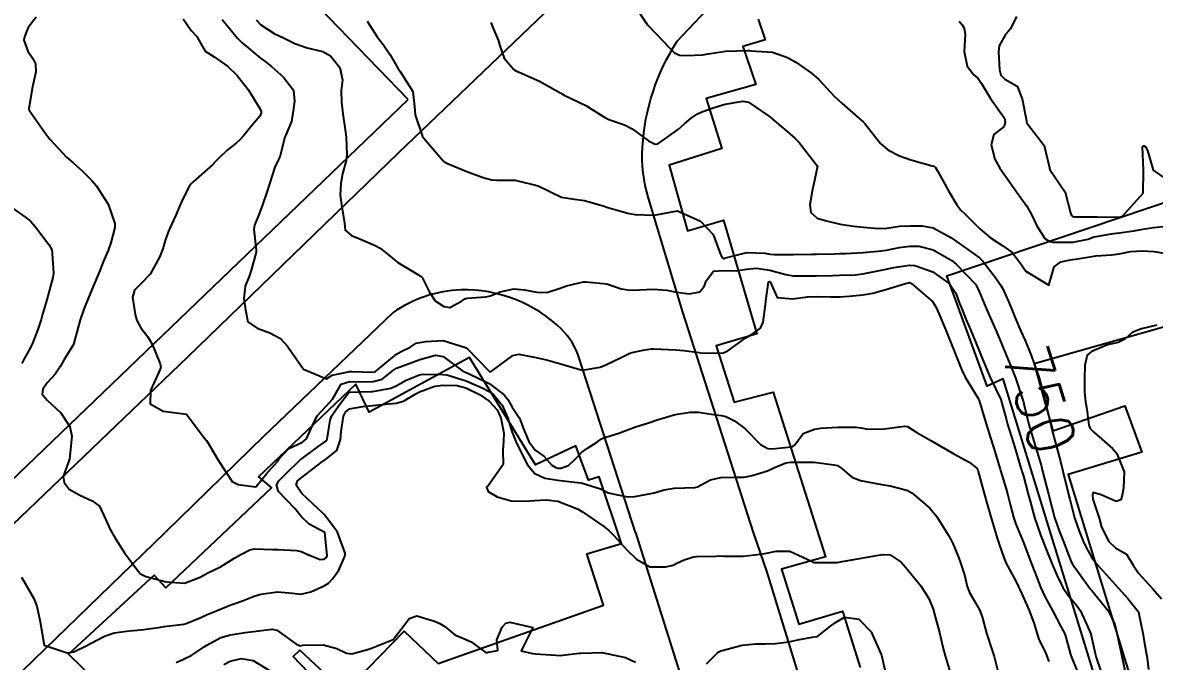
# Model space of a CAD drawing. Header units: metres. Extents: x 307586 to 320046, y 7427249 to 7434250.
# Drawn here: x 317335.3 to 317432.6, y 7431738.9 to 7431793.8 of the extents above; entities that cross this region are included whole.
import ezdxf
from ezdxf.enums import TextEntityAlignment as Align

# ---------------------------------------------------------------- set-up
doc = ezdxf.new("R2010")
doc.units = ezdxf.units.M
doc.header["$MEASUREMENT"] = 0
for name, color, linetype in [('Cotas', 45, 'Continuous'), ('Curvas de Nivel 1m', 11, 'Continuous'), ('Curvas de Nivel 5m', 15, 'Continuous'), ('Edificações', 30, 'Continuous'), ('Vias Primárias', 230, 'Continuous')]:
    doc.layers.add(name, color=color, linetype=linetype)
doc.styles.add('Style-STANDARD', font='STANDARD.shx')

msp = doc.modelspace()

# ---------------------------------------------------------------- linework, layer by layer
at = {"layer": 'Curvas de Nivel 1m', "flags": 128}
for points, elevation in [([(317387.801, 7431795.425), (317388.983, 7431793.648), (317389.77, 7431792.811), (317390.927, 7431791.622), (317391.331, 7431791.198), (317391.747, 7431791.005), (317392.377, 7431790.973), (317393.747, 7431791.044), (317394.208, 7431791.125), (317395.751, 7431791.347), (317397.623, 7431791.414), (317397.752, 7431791.404), (317397.895, 7431791.395), (317399.75, 7431791.259), (317401.051, 7431790.805), (317401.742, 7431790.395), (317403.109, 7431789.476), (317403.728, 7431788.929), (317405.083, 7431787.456), (317405.704, 7431786.87), (317407.382, 7431785.425), (317407.541, 7431785.282), (317407.68, 7431785.13), (317409.033, 7431783.406), (317409.655, 7431782.869), (317410.682, 7431782.35), (317411.642, 7431781.994), (317413.485, 7431781.502), (317413.635, 7431781.456), (317413.755, 7431781.349), (317413.96, 7431781.016), (317414.871, 7431779.337), (317415.601, 7431778.143), (317415.953, 7431777.681), (317416.308, 7431777.319), (317417.575, 7431776.078), (317418.491, 7431775.291), (317419.556, 7431774.613), (317420.339, 7431774.056), (317420.965, 7431773.259), (317421.531, 7431772.436), (317423.513, 7431771.23), (317423.967, 7431772.795), (317424.529, 7431773.22), (317425.357, 7431773.4), (317425.545, 7431773.423), (317425.811, 7431773.471), (317427.549, 7431773.753), (317428.887, 7431773.829), (317429.55, 7431773.907), (317430.513, 7431774.106), (317431.553, 7431774.164), (317432.56, 7431774.113), (317433.551, 7431773.936)], 749), ([(317349.093, 7431794.127), (317349.763, 7431793.138), (317350.251, 7431792.605), (317350.557, 7431792.108), (317350.987, 7431791.343), (317351.741, 7431790.874), (317352.899, 7431790.078), (317353.721, 7431789.259), (317354.679, 7431788.06), (317355.687, 7431786.414), (317355.804, 7431786.168), (317355.803, 7431786.048), (317355.68, 7431785.758), (317354.897, 7431784.832), (317354.271, 7431784.064), (317353.981, 7431783.744), (317353.653, 7431783.435), (317352.883, 7431782.835), (317352.089, 7431782.085), (317351.867, 7431781.851), (317351.628, 7431781.613), (317349.947, 7431780.115), (317349.78, 7431779.948), (317349.607, 7431779.7), (317349.053, 7431778.663), (317348.83, 7431778.128), (317348.452, 7431777.253), (317347.945, 7431776.136), (317347.831, 7431775.865), (317347.547, 7431775.056), (317347.326, 7431774.353), (317347.251, 7431774.144), (317347.071, 7431773.69), (317346.26, 7431772.159), (317345.505, 7431771.392), (317344.892, 7431770.783), (317344.729, 7431770.178), (317344.949, 7431768.697), (317345.093, 7431768.174), (317345.457, 7431767.559), (317346.06, 7431766.772), (317346.41, 7431766.156), (317347.104, 7431764.458), (317347.162, 7431764.144), (317346.986, 7431763.724), (317346.285, 7431762.157), (317346.248, 7431761.024), (317347.375, 7431760.373), (317349.373, 7431760.12), (317350.906, 7431758.097), (317351.096, 7431757.849), (317351.337, 7431757.477), (317352.143, 7431756.082), (317353.306, 7431754.334), (317353.824, 7431754.065), (317355.3, 7431753.875), (317355.412, 7431753.938), (317355.487, 7431754.047), (317356.233, 7431754.957), (317357.181, 7431756.022), (317357.325, 7431756.246), (317358.172, 7431757.174), (317359.34, 7431757.719), (317359.704, 7431757.995), (317360.198, 7431759.15), (317360.618, 7431759.981), (317361.381, 7431760.825), (317361.929, 7431761.423), (317362.228, 7431761.962), (317362.658, 7431762.704), (317363.408, 7431762.923), (317364.427, 7431762.92), (317365.408, 7431762.932), (317366.197, 7431763.132), (317367.165, 7431763.904), (317367.425, 7431764.087), (317368.736, 7431764.581), (317369.432, 7431764.822), (317370.766, 7431765.19), (317371.435, 7431765.075), (317373.136, 7431763.833), (317373.421, 7431763.699), (317373.621, 7431763.627), (317375.407, 7431762.765), (317376.692, 7431761.791), (317377, 7431761.397), (317377.383, 7431760.74), (317377.995, 7431759.774), (317378.412, 7431758.714), (317378.792, 7431757.766), (317379.336, 7431757.02), (317380.081, 7431756.499), (317380.776, 7431755.738), (317381.12, 7431755.532), (317381.321, 7431755.492), (317381.56, 7431755.488), (317382.21, 7431755.721), (317382.783, 7431756.261), (317383.334, 7431756.835), (317383.843, 7431757.2), (317384.609, 7431757.697), (317385.049, 7431757.992), (317385.349, 7431758.118), (317386.54, 7431758.488), (317387.36, 7431758.815), (317387.971, 7431759.047), (317389.37, 7431759.467), (317389.499, 7431759.51), (317389.832, 7431759.633), (317391.378, 7431760.096), (317392.678, 7431760.298), (317393.38, 7431760.292), (317394.889, 7431760.064), (317395.377, 7431759.995), (317395.726, 7431759.914), (317396.483, 7431759.553), (317397.363, 7431758.893), (317398.715, 7431757.526), (317399.348, 7431757.174), (317399.709, 7431757.153), (317401.35, 7431757.32), (317401.494, 7431757.345), (317401.682, 7431757.487), (317402.391, 7431758.452), (317403.367, 7431758.835), (317403.917, 7431758.914), (317405.369, 7431759.012), (317406.943, 7431759.001), (317407.368, 7431758.942), (317407.948, 7431758.834), (317409.368, 7431758.876), (317411.095, 7431759.099), (317411.37, 7431759.051), (317412.167, 7431758.56), (317413.358, 7431757.849), (317414.254, 7431757.341), (317415.344, 7431756.718), (317416.659, 7431755.984), (317417.326, 7431755.479), (317417.405, 7431755.299), (317417.436, 7431755.185), (317417.941, 7431753.294), (317418.194, 7431752.387), (317418.51, 7431751.288), (317419.068, 7431749.468), (317419.133, 7431749.281), (317419.249, 7431748.932), (317419.662, 7431747.699), (317419.844, 7431747.271), (317420.604, 7431745.867), (317420.894, 7431745.255), (317420.999, 7431745.051), (317421.197, 7431744.677), (317421.81, 7431743.244), (317422.229, 7431742.178), (317422.506, 7431741.236), (317422.66, 7431740.747), (317423.139, 7431739.801), (317423.31, 7431739.403), (317423.371, 7431739.228), (317423.511, 7431738.844)], 754), ([(317352.435, 7431794.083), (317353.759, 7431792.483), (317354.166, 7431792.066), (317355.74, 7431790.764), (317356.151, 7431790.458), (317356.67, 7431790.036), (317357.719, 7431789.11), (317358.575, 7431788.011), (317358.66, 7431787.044), (317358.507, 7431786.012), (317358.387, 7431785.302), (317357.843, 7431784.018), (317357.789, 7431783.891), (317357.651, 7431783.255), (317357.387, 7431782.273), (317357.283, 7431782.025), (317356.966, 7431781.37), (317356.547, 7431780.036), (317356.318, 7431779.323), (317355.892, 7431778.045), (317355.575, 7431777.227), (317355.226, 7431776.394), (317355.164, 7431776.054), (317355.377, 7431774.22), (317355.371, 7431774.052), (317354.972, 7431772.604), (317354.786, 7431772.057), (317354.419, 7431771.146), (317354.317, 7431770.062), (317354.446, 7431769.093), (317354.66, 7431768.058), (317355.458, 7431767.509), (317356.544, 7431767.124), (317357.449, 7431766.629), (317358.039, 7431766.014), (317359.423, 7431764), (317361.411, 7431763.159), (317361.908, 7431763.473), (317363.421, 7431763.798), (317363.579, 7431763.79), (317365.42, 7431763.731), (317365.583, 7431763.765), (317365.798, 7431763.924), (317367.437, 7431765.274), (317367.831, 7431765.504), (317368.616, 7431765.888), (317369.105, 7431766.225), (317369.447, 7431766.3), (317369.942, 7431766.367), (317371.449, 7431766.448), (317373.443, 7431765.83), (317375.406, 7431763.81), (317375.423, 7431763.797), (317375.464, 7431763.768), (317375.553, 7431763.808), (317377.437, 7431765.174), (317377.939, 7431765.274), (317379.435, 7431765.005), (317380.449, 7431764.761), (317381.431, 7431764.494), (317383.185, 7431763.953), (317383.425, 7431763.917), (317384.945, 7431764.177), (317385.43, 7431764.378), (317386.808, 7431765.041), (317387.44, 7431765.341), (317387.672, 7431765.426), (317388.763, 7431765.647), (317389.338, 7431765.747), (317389.444, 7431765.753), (317389.558, 7431765.752), (317391.444, 7431765.673), (317392.121, 7431765.603), (317393.441, 7431765.422), (317393.629, 7431765.4), (317395.441, 7431765.377), (317395.909, 7431765.563), (317397.454, 7431766.686), (317397.999, 7431766.993), (317398.713, 7431767.528), (317398.951, 7431768.053), (317399.143, 7431769.523), (317399.178, 7431769.841), (317399.418, 7431771.521), (317399.492, 7431771.541), (317399.513, 7431771.538), (317399.541, 7431771.52), (317400.144, 7431770.155), (317401.499, 7431770.049), (317402.748, 7431770.23), (317403.501, 7431770.25), (317404.742, 7431770.216), (317405.501, 7431770.215), (317406.332, 7431770.268), (317407.503, 7431770.385), (317408.386, 7431770.529), (317409.507, 7431770.847), (317411.196, 7431771.375), (317411.449, 7431771.436), (317411.514, 7431771.438), (317411.695, 7431771.368), (317413.498, 7431769.813), (317413.802, 7431769.347), (317414.05, 7431768.782), (317414.64, 7431767.338), (317415.443, 7431765.33), (317416.015, 7431763.907), (317416.303, 7431763.317), (317417.396, 7431761.516), (317417.508, 7431761.299), (317417.578, 7431761.112), (317418.125, 7431759.292), (317418.468, 7431758.183), (317418.746, 7431757.286), (317419.325, 7431755.399), (317419.358, 7431755.279), (317419.818, 7431753.782), (317419.962, 7431753.27), (317420.194, 7431752.362), (317420.474, 7431751.262), (317420.663, 7431750.656), (317421.253, 7431749.292), (317421.27, 7431749.25), (317421.283, 7431749.219), (317422.026, 7431747.242), (317422.522, 7431745.928), (317422.795, 7431745.234), (317423.194, 7431744.376), (317423.818, 7431743.224), (317424.568, 7431741.809), (317424.869, 7431741.213), (317424.949, 7431741.01), (317425.144, 7431740.305), (317425.372, 7431739.443), (317425.455, 7431739.205), (317425.936, 7431738.013)], 753), ([(317355.351, 7431794.054), (317355.777, 7431793.631), (317356.912, 7431792.886), (317357.76, 7431792.484), (317358.681, 7431792.011), (317359.749, 7431791.636), (317361.082, 7431791.316), (317361.743, 7431790.968), (317362.543, 7431789.962), (317362.776, 7431788.9), (317362.679, 7431787.96), (317362.693, 7431786.96), (317362.826, 7431785.959), (317363.026, 7431784.6), (317363.096, 7431783.956), (317363.168, 7431782.427), (317363.107, 7431781.955), (317362.779, 7431780.8), (317362.635, 7431779.96), (317362.597, 7431778.961), (317362.732, 7431777.959), (317362.965, 7431776.56), (317363.026, 7431775.955), (317363.558, 7431775.494), (317364.32, 7431775.178), (317365.55, 7431774.66), (317366.026, 7431774.401), (317366.633, 7431773.914), (317367.532, 7431773.184), (317369.247, 7431772.153), (317369.515, 7431771.996), (317369.627, 7431771.878), (317370.26, 7431770.628), (317370.753, 7431769.861), (317371.486, 7431769.374), (317372.015, 7431769.314), (317373.018, 7431769.835), (317373.288, 7431770.039), (317373.496, 7431770.102), (317375.089, 7431770.222), (317375.498, 7431770.307), (317376.34, 7431770.636), (317377.504, 7431770.915), (317378.442, 7431770.832), (317379.501, 7431770.607), (317380.352, 7431770.598), (317381.505, 7431770.976), (317382.055, 7431771.177), (317383.511, 7431771.498), (317383.7, 7431771.519), (317385.509, 7431771.335), (317386.755, 7431770.921), (317387.504, 7431770.803), (317388.326, 7431770.831), (317389.505, 7431770.878), (317390.664, 7431770.782), (317391.503, 7431770.627), (317392.614, 7431770.487), (317393.503, 7431770.648), (317393.919, 7431771.176), (317394.045, 7431771.585), (317394.686, 7431772.418), (317395.527, 7431772.477), (317396.62, 7431772.46), (317397.529, 7431772.605), (317398.378, 7431772.683), (317399.528, 7431772.516), (317400.895, 7431772.127), (317401.521, 7431772.015), (317402.975, 7431772.022), (317403.521, 7431772.032), (317404.911, 7431772.067), (317405.522, 7431772.081), (317406.846, 7431772.108), (317407.524, 7431772.188), (317408.527, 7431772.41), (317409.531, 7431772.613), (317410.184, 7431772.739), (317411.536, 7431772.94), (317411.986, 7431772.916), (317413.528, 7431772.369), (317414.977, 7431771.335), (317415.505, 7431770.537), (317415.83, 7431769.659), (317415.959, 7431769.323), (317416.413, 7431768.247), (317416.806, 7431767.31), (317417.449, 7431765.728), (317417.618, 7431765.298), (317417.741, 7431764.996), (317418.464, 7431763.29), (317419.394, 7431761.321), (317419.408, 7431761.28), (317419.829, 7431759.725), (317419.954, 7431759.271), (317420.284, 7431758.188), (317420.569, 7431757.262), (317421.11, 7431755.47), (317421.178, 7431755.252), (317421.21, 7431755.14), (317421.318, 7431754.776), (317421.742, 7431753.246), (317421.891, 7431752.647), (317422.273, 7431751.24), (317422.823, 7431749.669), (317422.991, 7431749.233), (317423.246, 7431748.562), (317423.779, 7431747.225), (317424.212, 7431746.226), (317424.712, 7431745.215), (317425.196, 7431744.495), (317425.793, 7431743.805), (317426.237, 7431743.194), (317427.116, 7431741.218), (317427.128, 7431741.18), (317427.136, 7431741.163), (317427.152, 7431741.076), (317427.486, 7431739.527), (317427.584, 7431739.175), (317427.962, 7431738.013)], 752), ([(317364.895, 7431793.939), (317365.763, 7431792.589), (317366.274, 7431791.922), (317366.882, 7431791.051), (317367.533, 7431789.903), (317367.729, 7431789.606), (317368.841, 7431787.889), (317368.968, 7431786.609), (317369.038, 7431785.886), (317369.664, 7431784.021), (317369.716, 7431783.932), (317369.763, 7431783.878), (317370.589, 7431782.926), (317371.505, 7431781.852), (317371.575, 7431781.794), (317371.632, 7431781.764), (317371.801, 7431781.678), (317373.624, 7431780.955), (317374.97, 7431780.466), (317375.618, 7431780.277), (317376.059, 7431780.245), (317377.618, 7431780.251), (317379.613, 7431779.76), (317381.599, 7431778.781), (317382.701, 7431778.615), (317383.595, 7431778.515), (317385.27, 7431778.011), (317385.586, 7431777.913), (317386.398, 7431777.678), (317387.325, 7431777.409), (317387.58, 7431777.351), (317387.94, 7431777.296), (317389.579, 7431777.259), (317391.583, 7431777.61), (317393.574, 7431776.738), (317394.639, 7431775.579), (317395.318, 7431773.8), (317395.442, 7431773.571), (317395.542, 7431773.531), (317395.584, 7431773.527), (317395.717, 7431773.567), (317397.548, 7431774.047), (317399.097, 7431773.975), (317399.547, 7431773.889), (317399.889, 7431773.857), (317401.547, 7431773.869), (317403.121, 7431773.9), (317403.547, 7431773.904), (317405.075, 7431773.927), (317405.548, 7431773.933), (317406.052, 7431773.946), (317407.549, 7431774.024), (317408.808, 7431774.15), (317409.551, 7431774.247), (317410.629, 7431774.459), (317411.555, 7431774.589), (317412.344, 7431774.573), (317413.552, 7431774.264), (317415.18, 7431773.334), (317415.538, 7431773.026), (317417.199, 7431771.305), (317417.322, 7431771.114), (317417.507, 7431770.671), (317418.099, 7431769.294), (317418.58, 7431768.191), (317418.972, 7431767.285), (317419.456, 7431766.132), (317419.805, 7431765.275), (317420.288, 7431764.123), (317420.632, 7431763.262), (317421.244, 7431761.403), (317421.296, 7431761.251), (317421.319, 7431761.178), (317421.389, 7431760.89), (317421.795, 7431759.246), (317421.96, 7431758.651), (317422.385, 7431757.24), (317422.833, 7431755.732), (317422.974, 7431755.233), (317423.31, 7431753.908), (317423.477, 7431753.228), (317423.528, 7431752.999), (317424.002, 7431751.223), (317424.39, 7431750.09), (317424.73, 7431749.215), (317425.24, 7431747.876), (317425.433, 7431747.405), (317425.544, 7431747.205), (317426.417, 7431745.99), (317426.99, 7431745.183), (317427.088, 7431745.068), (317427.201, 7431744.946), (317428.649, 7431743.165), (317429.166, 7431742.038), (317429.372, 7431741.157), (317429.687, 7431739.701), (317429.809, 7431739.15), (317430.038, 7431738.062)], 751), ([(317415.789, 7431793.94), (317416.069, 7431793.609), (317416.226, 7431793.323), (317416.299, 7431792.798), (317416.22, 7431791.323), (317416.487, 7431790.065), (317417.051, 7431789.31), (317417.431, 7431789.006), (317417.726, 7431788.583), (317418.492, 7431787.292), (317419.688, 7431785.603), (317419.747, 7431785.279), (317419.679, 7431784.873), (317418.773, 7431784.188), (317418.558, 7431783.291), (317418.867, 7431782.066), (317419.288, 7431781.283), (317419.628, 7431780.795), (317420.27, 7431779.92), (317420.732, 7431779.263), (317421.094, 7431778.744), (317421.601, 7431778.011), (317422.037, 7431777.246), (317422.48, 7431776.341), (317423.165, 7431775.234), (317423.56, 7431774.971), (317423.872, 7431774.914), (317425.56, 7431774.916), (317426.891, 7431775.19), (317427.377, 7431775.372), (317427.566, 7431775.418), (317429.077, 7431775.658), (317429.571, 7431775.718), (317430.811, 7431775.904), (317431.577, 7431776.037), (317432.515, 7431776.185), (317433.581, 7431776.285)], 748), ([(317420.722, 7431794.342), (317420.221, 7431793.276), (317420.019, 7431793.038), (317419.776, 7431792.803), (317419.229, 7431791.817), (317419.165, 7431791.286), (317419.264, 7431789.758), (317419.393, 7431789.283), (317419.73, 7431788.953), (317420.792, 7431788.332), (317421.218, 7431787.257), (317421.587, 7431785.348), (317421.599, 7431785.251), (317421.616, 7431785.185), (317421.681, 7431785.096), (317423.101, 7431783.236), (317423.56, 7431781.305), (317423.57, 7431781.231), (317423.632, 7431781.128), (317424.897, 7431779.217), (317425.374, 7431777.433), (317425.464, 7431777.211), (317425.591, 7431777.109), (317425.702, 7431777.097), (317427.592, 7431777.09), (317427.683, 7431777.088), (317429.592, 7431777.084), (317429.66, 7431777.091), (317429.832, 7431777.156), (317431.613, 7431779.13), (317431.633, 7431781.13), (317431.562, 7431783.132), (317431.664, 7431783.213), (317431.802, 7431783.129), (317431.978, 7431782.807), (317432.468, 7431781.122), (317433.625, 7431780.305)], 747), ([(317333.756, 7431778.308), (317335.57, 7431777.038), (317335.986, 7431776.702), (317336.36, 7431776.278), (317337.54, 7431774.724), (317337.791, 7431774.257), (317337.837, 7431773.95), (317337.93, 7431772.256), (317337.886, 7431771.879), (317337.494, 7431770.405), (317337.455, 7431770.261), (317337.002, 7431768.735), (317336.867, 7431768.269), (317336.588, 7431767.407), (317336.163, 7431766.279), (317335.922, 7431765.797), (317335.422, 7431764.877), (317335.216, 7431764.491)], 756), ([(317432.803, 7431767.794), (317431.476, 7431767.457), (317430.658, 7431767.142), (317430.035, 7431766.581), (317429.46, 7431766.303), (317428.535, 7431766.091), (317427.45, 7431765.641), (317427.155, 7431765.477), (317426.812, 7431765.189), (317426.593, 7431764.352), (317426.564, 7431763.193), (317426.572, 7431762.026), (317426.672, 7431761.191), (317426.762, 7431760.565), (317426.933, 7431759.187), (317427.07, 7431758.884), (317427.367, 7431758.577), (317428.991, 7431757.164), (317429.347, 7431756.74), (317429.987, 7431755.15), (317429.934, 7431753.775), (317429.821, 7431753.152), (317429.701, 7431752.749), (317429.295, 7431752.618), (317427.995, 7431753.173), (317427.305, 7431753.38), (317427.27, 7431753.18), (317427.297, 7431752.808), (317427.828, 7431751.174), (317428.041, 7431750.396), (317428.668, 7431749.166), (317429.248, 7431748.624), (317430.189, 7431748.092), (317430.762, 7431747.137), (317431.223, 7431746.438), (317432.43, 7431745.118), (317433.194, 7431744.235)], 749), ([(317335.2, 7431746.091), (317336.249, 7431744.274), (317336.499, 7431743.6), (317336.806, 7431742.263), (317337.133, 7431740.26), (317339.123, 7431739.578), (317339.692, 7431739.664), (317340.819, 7431740.215), (317341.135, 7431740.38), (317342.313, 7431741.027), (317343.144, 7431741.319), (317344.447, 7431741.471), (317345.147, 7431741.527), (317345.71, 7431741.592), (317347.15, 7431741.805), (317347.442, 7431741.845), (317349.152, 7431742.07), (317349.334, 7431742.117), (317350.618, 7431742.641), (317351.165, 7431742.877), (317352.008, 7431743.244), (317353.178, 7431743.71), (317353.44, 7431743.807), (317354.192, 7431744.06), (317354.895, 7431744.344), (317355.187, 7431744.459), (317355.775, 7431744.627), (317357.191, 7431744.825), (317358.484, 7431744.713), (317359.189, 7431744.64), (317360.055, 7431744.85), (317361.197, 7431745.346), (317361.574, 7431745.592), (317361.92, 7431745.963), (317362.459, 7431746.709), (317363.013, 7431747.952), (317363.018, 7431748.16), (317362.366, 7431749.959), (317361.268, 7431751.441), (317360.997, 7431751.701), (317360.7, 7431751.979), (317359.292, 7431753.304), (317358.798, 7431754.005), (317358.928, 7431754.383), (317359.31, 7431754.714), (317360.941, 7431755.976), (317361.325, 7431756.212), (317362.305, 7431756.988), (317362.627, 7431757.957), (317362.679, 7431758.631), (317362.859, 7431759.955), (317363.03, 7431760.3), (317363.379, 7431760.579), (317364.529, 7431760.791), (317365.382, 7431760.869), (317366.448, 7431760.979), (317367.385, 7431761.067), (317368.032, 7431761.248), (317369.087, 7431761.883), (317369.283, 7431761.993), (317369.395, 7431762.047), (317370.725, 7431762.538), (317371.405, 7431762.631), (317372.639, 7431762.603), (317373.401, 7431762.402), (317374.564, 7431761.818), (317375.387, 7431761.245), (317376.072, 7431760.491), (317376.396, 7431759.795), (317376.666, 7431758.477), (317376.627, 7431757.791), (317376.566, 7431757.022), (317376.596, 7431755.791), (317375.304, 7431753.966), (317375.216, 7431753.899), (317375.162, 7431753.811), (317375.298, 7431753.481), (317376.076, 7431753.013), (317377.286, 7431752.664), (317378.423, 7431752.632), (317379.287, 7431752.682), (317380.292, 7431752.741), (317381.287, 7431752.641), (317383.052, 7431751.936), (317383.274, 7431751.809), (317383.428, 7431751.708), (317385.26, 7431750.447), (317385.681, 7431750.108), (317386.114, 7431749.677), (317387.235, 7431748.456), (317388.054, 7431747.652), (317389.216, 7431746.989), (317390.574, 7431746.977), (317391.218, 7431747.141), (317391.527, 7431747.3), (317392.16, 7431747.601), (317392.972, 7431747.847), (317393.227, 7431747.891), (317394.884, 7431747.917), (317395.228, 7431747.921), (317395.582, 7431747.918), (317397.237, 7431747.91), (317398.689, 7431748.075), (317399.239, 7431748.158), (317400.075, 7431748.341), (317401.241, 7431748.34), (317403.093, 7431747.471), (317403.232, 7431747.386), (317403.339, 7431747.361), (317405.232, 7431747.357), (317405.315, 7431747.366), (317405.73, 7431747.443), (317407.236, 7431747.699), (317408.693, 7431747.951), (317409.239, 7431748.038), (317409.856, 7431748.007), (317410.809, 7431747.376), (317411.226, 7431746.931), (317412.51, 7431745.357), (317413.192, 7431744.272), (317413.55, 7431743.346), (317413.712, 7431742.807), (317414.11, 7431741.34), (317414.389, 7431740.089), (317414.58, 7431739.336), (317415.116, 7431737.613)], 756), ([(317348.474, 7431738.765), (317349.117, 7431739.035), (317349.829, 7431739.402), (317350.891, 7431740.094), (317351.135, 7431740.253), (317352.321, 7431740.898), (317353.144, 7431741.146), (317354.415, 7431741.326), (317355.147, 7431741.416), (317356.746, 7431741.621), (317357.148, 7431741.537), (317358.769, 7431740.371), (317359.135, 7431740.192), (317359.386, 7431740.246), (317361.136, 7431740.285), (317362.3, 7431739.958), (317363.127, 7431739.556), (317363.575, 7431739.494), (317365.133, 7431739.93), (317367.141, 7431740.74), (317368.039, 7431741.891), (317368.505, 7431742.545), (317369.166, 7431742.776), (317370.7, 7431742.317), (317371.157, 7431742.112), (317371.593, 7431741.846), (317372.454, 7431741.145), (317373.143, 7431740.842), (317373.855, 7431740.538), (317374.806, 7431739.813), (317375.13, 7431739.601), (317375.305, 7431739.633), (317376.152, 7431739.795), (317376.045, 7431740.7), (317376.524, 7431741.789), (317376.815, 7431742.128), (317377.16, 7431742.228), (317379.153, 7431741.76), (317378.133, 7431739.77), (317379.13, 7431739.535), (317379.37, 7431739.515), (317381.128, 7431739.386), (317381.495, 7431739.359), (317383.13, 7431739.547), (317383.273, 7431739.566), (317385.132, 7431739.605), (317385.221, 7431739.599), (317387.126, 7431739.193), (317387.979, 7431738.793)], 757), ([(317394.065, 7431738.634), (317394.994, 7431739.571), (317395.064, 7431739.64), (317395.134, 7431739.689), (317395.321, 7431739.754), (317397.14, 7431740.243), (317398.317, 7431740.353), (317399.141, 7431740.351), (317400.019, 7431740.384), (317401.143, 7431740.524), (317401.92, 7431740.708), (317403.147, 7431740.927), (317403.615, 7431740.998), (317404.202, 7431741.46), (317404.741, 7431741.872), (317405.164, 7431742.191), (317405.945, 7431742.665), (317407.169, 7431742.494), (317408.235, 7431741.409), (317409.133, 7431739.4), (317409.481, 7431737.759)], 757), ([(317352.591, 7431738.595), (317353.115, 7431738.862), (317354.064, 7431739.11), (317355.116, 7431738.93), (317356.598, 7431738.025)], 758)]:
    msp.add_lwpolyline(points, dxfattribs=dict(at, elevation=elevation))
at = {"layer": 'Curvas de Nivel 5m', "flags": 128}
for points, elevation in [([(317336.459, 7431794.28), (317335.764, 7431793.381), (317335.45, 7431792.599), (317335.402, 7431792.294), (317335.744, 7431791.366), (317336.17, 7431790.716), (317336.389, 7431790.28), (317336.415, 7431789.587), (317336.144, 7431788.283), (317335.814, 7431786.418), (317335.841, 7431786.288), (317336.24, 7431785.716), (317337.252, 7431784.266), (317337.426, 7431784.039), (317337.648, 7431783.767), (317339.061, 7431782.246), (317339.628, 7431781.744), (317340.423, 7431781.03), (317341.224, 7431780.216), (317341.607, 7431779.791), (317342.649, 7431778.199), (317343.224, 7431776.536), (317343.216, 7431776.193), (317342.875, 7431774.865), (317342.634, 7431774.199), (317342.301, 7431773.427), (317341.808, 7431772.207), (317341.726, 7431771.993), (317341.505, 7431771.455), (317340.979, 7431770.218), (317340.548, 7431769.153), (317340.243, 7431768.228), (317339.767, 7431766.556), (317339.689, 7431766.236), (317339.623, 7431766.055), (317339.435, 7431765.743), (317338.852, 7431764.815), (317338.542, 7431764.249), (317338.098, 7431763.561), (317337.399, 7431762.83), (317337.032, 7431762.265), (317336.956, 7431761.834), (317337.384, 7431761.336), (317338.583, 7431760.248), (317339.355, 7431759.062), (317339.507, 7431758.238), (317339.323, 7431756.24), (317338.774, 7431754.772), (317338.862, 7431754.244), (317339.287, 7431753.667), (317340.199, 7431753.143), (317341.278, 7431752.673), (317341.896, 7431752.204), (317342.439, 7431751.02), (317342.817, 7431750.194), (317343.242, 7431749.442), (317344.051, 7431748.182), (317345.207, 7431746.616), (317345.418, 7431746.38), (317345.877, 7431746.16), (317347.198, 7431745.814), (317347.633, 7431745.702), (317349.198, 7431745.596), (317350.552, 7431746.1), (317351.207, 7431746.468), (317352.293, 7431746.998), (317353.218, 7431747.567), (317353.518, 7431747.769), (317354.031, 7431748.062), (317354.826, 7431748.457), (317355.23, 7431748.532), (317356.765, 7431748.492), (317357.23, 7431748.466), (317358.846, 7431748.387), (317359.228, 7431748.317), (317359.958, 7431747.989), (317360.858, 7431747.614), (317361.22, 7431747.638), (317361.406, 7431747.783), (317361.455, 7431747.968), (317361.267, 7431749.955), (317359.919, 7431750.65), (317359.266, 7431751.302), (317358.683, 7431752.006), (317357.295, 7431753.48), (317357.121, 7431754.023), (317357.307, 7431754.402), (317358.123, 7431755.203), (317358.939, 7431756.004), (317359.14, 7431756.187), (317359.326, 7431756.321), (317360.665, 7431757.309), (317361.341, 7431757.814), (317361.422, 7431757.889), (317361.453, 7431757.969), (317361.714, 7431759.621), (317361.847, 7431759.965), (317362.475, 7431760.866), (317363.312, 7431761.951), (317363.352, 7431761.992), (317363.394, 7431762.008), (317365.247, 7431762.079), (317365.395, 7431762.085), (317366.951, 7431762.356), (317367.403, 7431762.551), (317368.265, 7431763.037), (317369.417, 7431763.51), (317369.729, 7431763.565), (317371.418, 7431763.55), (317371.764, 7431763.5), (317373.41, 7431762.993), (317374.846, 7431762.371), (317375.397, 7431762.076), (317375.756, 7431761.805), (317376.497, 7431760.906), (317376.998, 7431759.786), (317377.356, 7431758.642), (317377.697, 7431757.776), (317378.004, 7431757.105), (317378.684, 7431755.766), (317379.316, 7431755.032), (317380.188, 7431754.623), (317381.31, 7431754.45), (317382.738, 7431754.286), (317383.308, 7431754.204), (317384.959, 7431753.693), (317385.3, 7431753.524), (317385.622, 7431753.361), (317387.293, 7431753.015), (317387.916, 7431753.031), (317389.298, 7431753.303), (317389.566, 7431753.369), (317390.447, 7431753.623), (317391.304, 7431753.768), (317393.083, 7431753.814), (317393.306, 7431753.881), (317394.425, 7431754.466), (317395.314, 7431754.669), (317396.47, 7431754.708), (317397.314, 7431754.696), (317397.993, 7431754.856), (317399.32, 7431755.24), (317399.876, 7431755.512), (317400.891, 7431755.935), (317401.33, 7431755.986), (317402.814, 7431755.991), (317403.331, 7431755.989), (317405.019, 7431755.762), (317405.327, 7431755.701), (317405.707, 7431755.444), (317406.577, 7431754.693), (317407.313, 7431754.414), (317408.529, 7431754.189), (317409.309, 7431754.047), (317409.867, 7431753.95), (317411.305, 7431753.599), (317411.731, 7431753.366), (317413.283, 7431752.043), (317413.844, 7431751.344), (317414.853, 7431749.738), (317415.09, 7431749.332), (317415.25, 7431749.004), (317415.734, 7431747.818), (317415.916, 7431747.32), (317416.243, 7431746.289), (317416.485, 7431745.311), (317416.675, 7431744.785), (317417.189, 7431743.888), (317417.539, 7431743.296), (317417.777, 7431742.691), (317418.158, 7431741.29), (317418.644, 7431739.779), (317418.805, 7431739.283), (317419.12, 7431738.026)], 755), ([(317375.538, 7431793.812), (317375.775, 7431793.254), (317376.204, 7431792.248), (317376.302, 7431791.802), (317376.69, 7431790.743), (317377.527, 7431789.783), (317377.731, 7431789.642), (317377.972, 7431789.535), (317379.718, 7431788.767), (317381.568, 7431787.732), (317381.649, 7431787.677), (317381.702, 7431787.646), (317381.854, 7431787.576), (317383.693, 7431786.669), (317385.253, 7431785.694), (317385.681, 7431785.488), (317387.02, 7431785.013), (317387.673, 7431784.68), (317389.097, 7431783.646), (317389.659, 7431783.354), (317389.899, 7431783.397), (317390.269, 7431783.631), (317391.673, 7431784.638), (317392.186, 7431785.097), (317392.753, 7431785.599), (317393.305, 7431785.975), (317393.688, 7431786.148), (317394.749, 7431786.523), (317395.695, 7431786.796), (317397.213, 7431787.062), (317397.697, 7431786.959), (317399.481, 7431785.726), (317399.683, 7431785.574), (317399.717, 7431785.553), (317399.755, 7431785.519), (317400.797, 7431784.626), (317401.667, 7431783.873), (317402.046, 7431783.486), (317403.633, 7431781.47), (317403.269, 7431779.821), (317403.201, 7431779.474), (317402.951, 7431778.125), (317403.043, 7431777.475), (317403.586, 7431776.994), (317404.273, 7431776.773), (317405.578, 7431776.474), (317406.716, 7431776.292), (317407.575, 7431776.201), (317408.873, 7431776.107), (317409.574, 7431776.136), (317410.672, 7431776.288), (317411.577, 7431776.333), (317412.611, 7431776.326), (317413.575, 7431776.155), (317415.072, 7431775.335), (317415.56, 7431774.99), (317416.54, 7431774.302), (317417.546, 7431773.575), (317417.842, 7431773.297), (317418.906, 7431771.903), (317419.329, 7431771.282), (317419.51, 7431770.958), (317420.033, 7431769.807), (317420.26, 7431769.268), (317420.623, 7431768.401), (317421.112, 7431767.255), (317421.461, 7431766.451), (317421.961, 7431765.245), (317422.277, 7431764.399), (317422.664, 7431763.238), (317423.12, 7431761.51), (317423.186, 7431761.232), (317423.385, 7431760.411), (317423.677, 7431759.227), (317423.777, 7431758.818), (317424.19, 7431757.222), (317424.495, 7431756.059), (317424.708, 7431755.216), (317425.169, 7431753.347), (317425.198, 7431753.211), (317425.297, 7431752.802), (317425.723, 7431751.203), (317426.123, 7431750.059), (317426.467, 7431749.192), (317426.71, 7431748.651), (317427.238, 7431747.722), (317427.649, 7431747.176), (317429.208, 7431745.474), (317429.5, 7431745.156), (317430.302, 7431744.252), (317431.183, 7431743.157), (317431.202, 7431743.13), (317431.21, 7431743.102), (317431.61, 7431741.125), (317431.714, 7431740.558), (317431.951, 7431739.122), (317432.083, 7431738.16)], 750)]:
    msp.add_lwpolyline(points, dxfattribs=dict(at, elevation=elevation))
at = {"layer": 'Edificações'}
for points in [[(317368.421, 7431787.19), (317351.35, 7431804.898), (317344.588, 7431797.733), (317335.591, 7431806.56), (317322.045, 7431791.872), (317318.582, 7431788.331), (317319.571, 7431787.095), (317301.501, 7431769.524), (317303.81, 7431767.382), (317290.277, 7431752.29), (317281.453, 7431761.515), (317275.701, 7431756.086), (317276.446, 7431755.229), (317279.281, 7431751.106), (317283.74, 7431745.035), (317291.34, 7431734.721), (317301.46, 7431722.846)], [(317431.131, 7431735.467), (317451.095, 7431741.662), (317447.945, 7431751.1), (317449.502, 7431751.471), (317446.401, 7431760.666), (317449.647, 7431761.537), (317446.594, 7431771.379), (317422.247, 7431764.458), (317423.846, 7431758.699), (317430.049, 7431760.828), (317431.502, 7431756.86), (317425.161, 7431754.946)]]:
    msp.add_lwpolyline(points, close=True, dxfattribs=at)
for points in [[(317398.507, 7431794.099), (317399.128, 7431792.327), (317397.205, 7431791.765), (317398.329, 7431788.481), (317394.04, 7431787.27), (317395.402, 7431782.976), (317390.874, 7431781.554), (317392.442, 7431775.907), (317395.527, 7431776.815), (317398.396, 7431767.025), (317394.906, 7431765.991), (317396.444, 7431761.155), (317399.816, 7431762.012), (317404.317, 7431747.837), (317400.531, 7431746.774), (317402.009, 7431742.047), (317405.766, 7431743.17), (317407.279, 7431738.338)], [(317434.086, 7431725.579), (317431.031, 7431734.97), (317428.432, 7431734.38), (317419.585, 7431763.164), (317418.191, 7431762.54), (317414.725, 7431772.027), (317444.317, 7431782.005)]]:
    msp.add_lwpolyline(points, dxfattribs=at)
at = {"layer": 'Edificações', "elevation": 764.345}
msp.add_lwpolyline([(317365.665, 7431731.807), (317358.533, 7431739.275), (317359.128, 7431739.82), (317362.99, 7431736.209), (317368.091, 7431741.452), (317371.013, 7431738.682), (317385.232, 7431743.698), (317383.796, 7431748.1), (317386.767, 7431748.99), (317384.836, 7431754.728), (317383.941, 7431754.439), (317382.852, 7431757.407), (317379.385, 7431755.775), (317373.689, 7431764.992), (317365.072, 7431760.293), (317363.933, 7431762.717), (317355.551, 7431754.736), (317356.69, 7431753.796), (317347.608, 7431745.178), (317346.583, 7431746.264), (317339.217, 7431739.487), (317349.757, 7431729.212)], dxfattribs=at)
at = {"layer": 'Vias Primárias'}
for points in [[(317333.716, 7431749.95), (317349.498, 7431765.064), (317367.632, 7431782.637), (317388.719, 7431802.858), (317407.188, 7431820.332), (317419.934, 7431832.461, 0.060589), (317424.18, 7431837.615, 0.133181), (317427.092, 7431846.92), (317426.232, 7431850.505), (317424.181, 7431856.04), (317418.695, 7431867.144), (317411.252, 7431881.022), (317405.476, 7431890.617), (317400.369, 7431898.637), (317391.635, 7431912.426), (317382.233, 7431928.653), (317373.552, 7431943.4), (317363.868, 7431959.376), (317354.992, 7431972.882)], [(317333.716, 7431749.95), (317349.498, 7431765.064), (317367.632, 7431782.637), (317388.719, 7431802.858), (317407.188, 7431820.332), (317419.934, 7431832.461, 0.060589), (317424.18, 7431837.615, 0.133181), (317427.092, 7431846.92), (317426.232, 7431850.505), (317424.181, 7431856.04), (317418.695, 7431867.144), (317411.252, 7431881.022), (317405.476, 7431890.617), (317400.369, 7431898.637), (317391.635, 7431912.426), (317382.233, 7431928.653), (317373.552, 7431943.4), (317363.868, 7431959.376), (317354.992, 7431972.882)], [(317398.117, 7431749.95), (317392.036, 7431768.914), (317389.088, 7431778.71, -0.088079), (317388.573, 7431783.108, -0.129833), (317391.569, 7431792.23), (317404.158, 7431805.567), (317416.287, 7431816.766, -0.062571), (317421.387, 7431820.411, -0.18903), (317429.012, 7431821.345, -0.158808), (317435.331, 7431817.324, -0.096569), (317436.503, 7431815.162), (317445.488, 7431786.353), (317455.598, 7431755.359), (317457.229, 7431749.95)], [(317398.117, 7431749.95), (317392.036, 7431768.914), (317389.088, 7431778.71, -0.088079), (317388.573, 7431783.108, -0.129833), (317391.569, 7431792.23), (317404.158, 7431805.567), (317416.287, 7431816.766, -0.062571), (317421.387, 7431820.411, -0.18903), (317429.012, 7431821.345, -0.158808), (317435.331, 7431817.324, -0.096569), (317436.503, 7431815.162), (317445.488, 7431786.353), (317455.598, 7431755.359), (317457.229, 7431749.95)], [(317387.964, 7431749.95), (317383.144, 7431764.946, 0.121476), (317381.613, 7431767.426, 0.204198), (317372.983, 7431770.808, 0.147198), (317367.111, 7431768.85), (317355.991, 7431758.214), (317347.543, 7431749.95)], [(317387.964, 7431749.95), (317383.144, 7431764.946, 0.121476), (317381.613, 7431767.426, 0.204198), (317372.983, 7431770.808, 0.147198), (317367.111, 7431768.85), (317355.991, 7431758.214), (317347.543, 7431749.95)]]:
    msp.add_lwpolyline(points, format="xyb", dxfattribs=at)
at = {"layer": 'Vias Primárias', "elevation": 761.488}
msp.add_lwpolyline([(317308.717, 7431712.28), (317335.344, 7431738.103), (317347.543, 7431749.95)], dxfattribs=at)
msp.add_lwpolyline([(317308.717, 7431712.28), (317335.344, 7431738.103), (317347.543, 7431749.95)], dxfattribs=at)
at = {"layer": 'Vias Primárias'}
msp.add_lwpolyline([(317387.964, 7431749.95), (317402.645, 7431703.326), (317409.517, 7431682.718), (317412.864, 7431675.86), (317417.382, 7431668.333), (317425.08, 7431657.628), (317426.419, 7431656.457), (317432.109, 7431661.14), (317421.734, 7431678.034), (317419.053, 7431684.237), (317411.518, 7431706.676), (317399.296, 7431746.522), (317398.117, 7431749.95)], dxfattribs=at)
msp.add_lwpolyline([(317387.964, 7431749.95), (317402.645, 7431703.326), (317409.517, 7431682.718), (317412.864, 7431675.86), (317417.382, 7431668.333), (317425.08, 7431657.628), (317426.419, 7431656.457), (317432.109, 7431661.14), (317421.734, 7431678.034), (317419.053, 7431684.237), (317411.518, 7431706.676), (317399.296, 7431746.522), (317398.117, 7431749.95)], dxfattribs=at)

# ---------------------------------------------------------------- texts
at = {"layer": 'Cotas', "style": 'Style-STANDARD'}
msp.add_text('750', height=4, rotation=287.11292, dxfattribs=at).set_placement((317422.724, 7431761.364, 750), align=Align.MIDDLE_CENTER)

doc.saveas('drawing.dxf')
